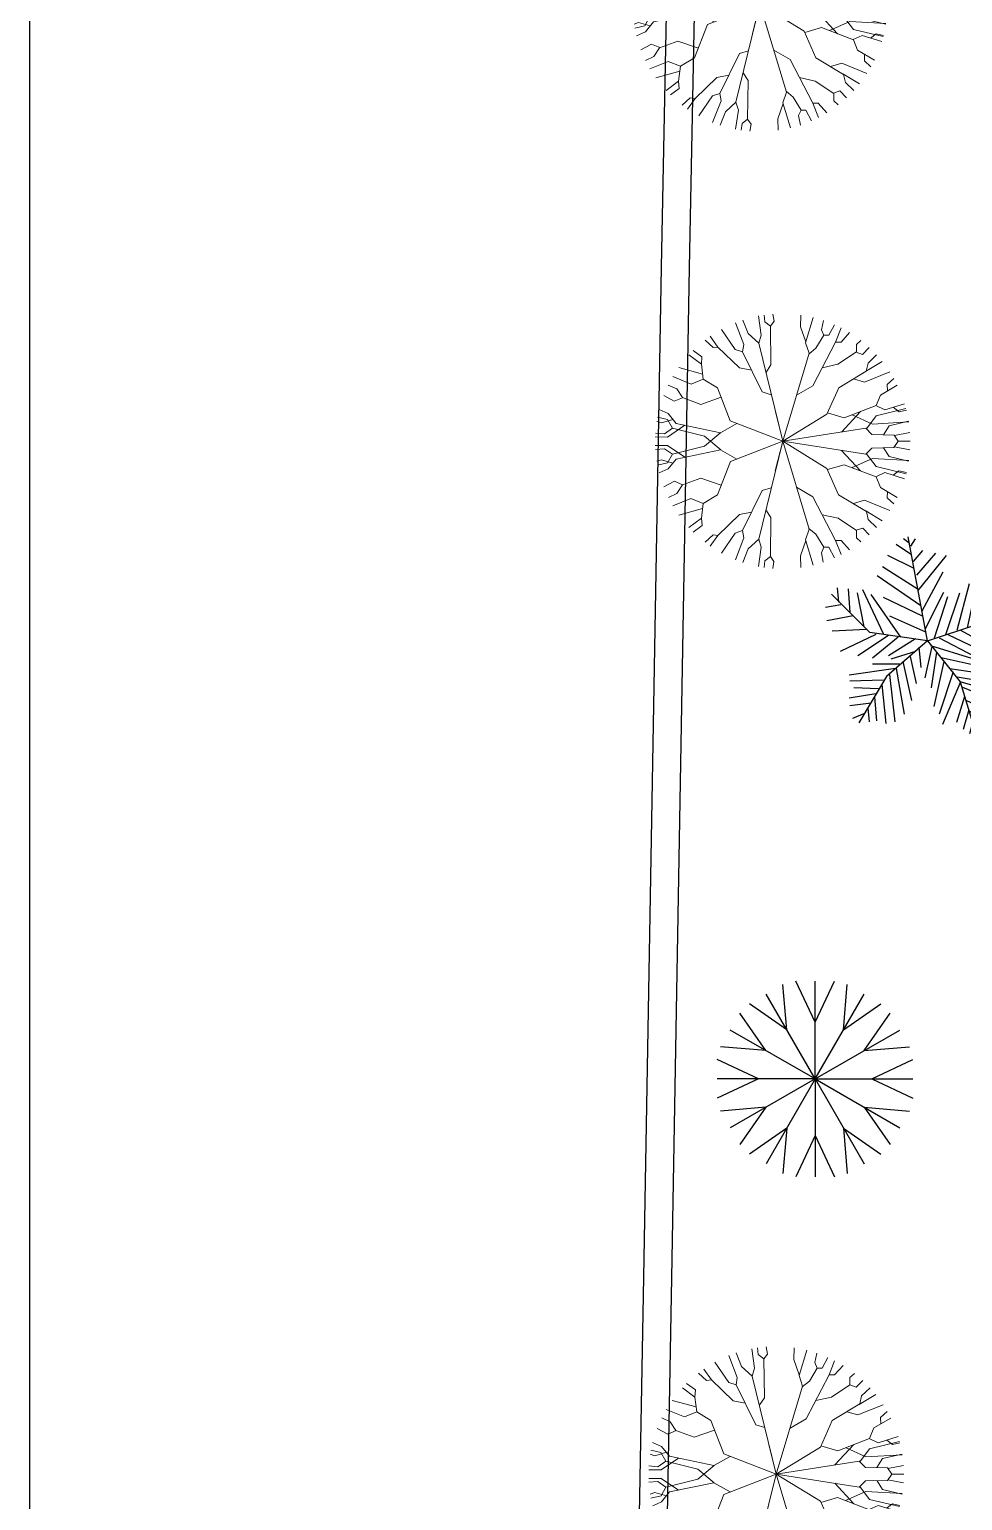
# Model space of a CAD drawing. Header units: inches. Extents: x -706 to 45253, y -3984 to 13819.
# Drawn here: x 19492 to 20258, y 5843 to 7050 of the extents above; entities that cross this region are included whole.
import ezdxf

# ---------------------------------------------------------------- set-up
doc = ezdxf.new("R2010")
doc.units = ezdxf.units.IN
for name, color, linetype in [('BC-GREYCOLOR @ 1', 8, 'Continuous'), ('BC-Hatch', 8, 'Continuous'), ('BC-WHITECOLOR', 7, 'Continuous'), ('LANDSCAPE', 86, 'Continuous')]:
    doc.layers.add(name, color=color, linetype=linetype)
doc.styles.add('ATTR', font='romans.shx', dxfattribs={"width": 0.8, "height": 0.7})

# ---------------------------------------------------------------- blocks, each defined once
blk = doc.blocks.new('PALM')
for p, q in [((0, 0), (-10.5, 57)), ((-8.737, 47.138), (-17.069, 52.711)), ((-10.186, 53.64), (-13.084, 55.962)), ((-9.099, 51.782), (-6.563, 55.962)), ((-7.65, 43.423), (-2.578, 49.46)), ((-5.114, 28.097), (-24.676, 40.636)), ((-7.288, 39.707), (-21.778, 46.673)), ((-5.839, 35.992), (4.667, 48.067)), ((-5.114, 27.632), (10.463, 46.673)), ((-3.665, 19.273), (-27.574, 35.527)), ((-2.941, 16.486), (8.652, 37.85)), ((22.055, 7.198), (27.489, 32.277)), ((27, 9), (48, 36)), ((27.127, 9.056), (31.112, 35.992)), ((35.096, 32.741), (37.27, 22.524)), ((38.719, 34.134), (41.979, 28.561)), ((44.153, 36.456), (45.239, 32.741)), ((-31.5, 4.5), (-52.5, 25.5)), ((-48.585, 21.131), (-49.309, 29.026)), ((-43.513, 28.561), (-42.427, 15.558)), ((-38.442, 26.239), (-34.819, 7.663)), ((-35.544, 28.097), (-24.314, 3.947)), ((-14.533, 2.09), (-30.834, 25.31)), ((-1.129, 6.734), (9.014, 26.704)), ((3.942, 1.625), (11.187, 24.381)), ((10.101, 3.483), (17.708, 26.239)), ((16.259, 5.805), (23.142, 31.348)), ((31.836, 30.883), (32.561, 16.486)), ((40.53, 25.775), (48.862, 24.846)), ((43.791, 29.954), (51.036, 30.883)), ((-47.498, 19.737), (-55.83, 18.344)), ((-24.314, 23.917), (-2.941, 13.7)), ((33.285, 16.486), (48.862, 10.913)), ((36.183, 19.737), (48.137, 17.88)), ((-40.615, 13.7), (-55.105, 10.913)), ((-20.691, 13.7), (-1.129, 4.876)), ((0, 0), (27, 9)), ((29.662, 12.307), (48.137, 6.269)), ((-33.37, 6.269), (-52.207, 5.34)), ((-28.299, 3.483), (-47.86, -5.805)), ((-21.416, 3.018), (-38.079, -8.128)), ((0, 0), (-31.5, 4.5)), ((-15.982, 2.09), (-30.11, -9.521)), ((0, 0), (-22.5, -19.5)), ((-6.563, 1.161), (-21.416, -8.128)), ((0, 0), (18, -22.5)), ((6.478, 1.625), (26.04, -8.592)), ((11.187, 3.483), (30.749, -5.805)), ((18.07, 5.805), (35.096, -3.483)), ((24.229, 7.663), (46.688, 1.625)), ((-6.563, -5.805), (-19.967, -9.985)), ((-4.752, -3.483), (-3.665, -14.629)), ((2.493, -3.019), (-1.491, -20.202)), ((1.769, -2.555), (24.229, -9.521)), ((5.029, -6.27), (2.131, -25.775)), ((-17.431, -15.094), (-42.789, -18.809)), ((-15.257, -12.772), (-30.11, -12.772)), ((-17.069, -15.094), (-12.721, -40.172)), ((-13.446, -11.378), (-8.737, -32.741)), ((-9.461, -8.592), (-6.201, -23.453)), ((9.014, -11.378), (3.58, -35.992)), ((7.565, -9.056), (32.198, -14.629)), ((12.274, -15.094), (36.907, -18.809)), ((-24.314, -21.596), (-42.427, -22.06)), ((-22.5, -19.5), (-37.5, -45)), ((-25.038, -23.918), (-22.865, -45.281)), ((-20.691, -18.345), (-17.793, -44.352)), ((14.085, -16.951), (6.478, -40.172)), ((18.07, -22.524), (8.289, -45.745)), ((16.259, -19.738), (36.183, -22.989)), ((18, -22.5), (27, -52.5)), ((18.433, -22.524), (40.53, -29.026)), ((-28.299, -29.026), (-42.789, -31.348)), ((-26.849, -26.24), (-40.253, -25.775)), ((-29.023, -30.884), (-27.936, -43.887)), ((20.244, -30.419), (15.897, -44.816)), ((19.157, -25.311), (38.719, -33.206)), ((-30.834, -34.135), (-42.427, -35.528)), ((-34.457, -39.708), (-40.978, -42.494)), ((-32.646, -36.921), (-31.921, -44.352)), ((22.78, -37.85), (19.519, -48.532)), ((21.331, -32.741), (39.081, -40.636)), ((22.78, -38.314), (34.372, -44.816)), ((24.591, -45.745), (23.142, -50.854)), ((24.591, -43.423), (30.749, -47.603)), ((26.764, -49.925), (28.213, -50.854))]:
    blk.add_line(p, q)
at = {"style": 'ATTR', "width": 0.8, "flags": 9}
blk.add_attdef('ESTCODE', (0, 0), '', height=0.7, dxfattribs=at)
blk = doc.blocks.new('A$C1966232F')
at = {"layer": 'LANDSCAPE', "xscale": 0.8, "yscale": 0.8, "zscale": 0.8}
blk.add_blockref('PALM', (44.66, 42), dxfattribs=at)
blk = doc.blocks.new('COCONUT_TREE')
at = {"xscale": 0.1560000000000001, "yscale": 0.156, "zscale": 0.1560000000000001, "rotation": 6.926260669370794}
blk.add_blockref('A$C1966232F', (-6.04, -7.3), dxfattribs=at)
blk = doc.blocks.new('A$C09A45D55')
at = {"color": 66}
for p, q in [((19.1, 40.36), (18.04, 52.81)), ((26.88, 42.44), (21.58, 53.76)), ((26.88, 42.44), (32.19, 53.76)), ((26.88, 26.88), (26.88, 53.76)), ((26.88, 26.88), (13.44, 50.16)), ((13.4, 34.66), (6.25, 44.92)), ((19.1, 40.36), (8.85, 47.51)), ((26.88, 26.88), (3.6, 40.32)), ((13.4, 34.66), (0.95, 35.73)), ((11.32, 26.88), (0, 32.19)), ((26.88, 26.88), (0, 26.88)), ((11.32, 26.88), (0, 21.58)), ((26.88, 26.88), (3.6, 13.44)), ((26.88, 26.88), (13.44, 3.6)), ((13.4, 19.1), (0.95, 18.04)), ((13.4, 19.1), (6.25, 8.85)), ((19.1, 13.4), (8.85, 6.25)), ((19.1, 13.4), (18.04, 0.95))]:
    blk.add_line(p, q, dxfattribs=at)
at = {"color": 86}
for p, q in [((34.66, 40.36), (35.73, 52.81)), ((26.88, 26.88), (40.32, 50.16)), ((34.66, 40.36), (44.92, 47.51)), ((40.36, 34.66), (47.51, 44.92)), ((26.88, 26.88), (50.16, 40.32)), ((40.36, 34.66), (52.81, 35.73)), ((42.44, 26.88), (53.76, 32.19)), ((26.88, 26.88), (40.32, 3.6)), ((26.88, 26.88), (50.16, 13.44)), ((26.88, 26.88), (53.76, 26.88)), ((26.88, 26.88), (26.88, 0)), ((42.44, 26.88), (53.76, 21.58)), ((40.36, 19.1), (52.81, 18.04)), ((40.36, 19.1), (47.51, 8.85)), ((34.66, 13.4), (44.92, 6.25)), ((34.66, 13.4), (35.73, 0.95)), ((26.88, 11.32), (21.58, 0)), ((26.88, 11.32), (32.19, 0))]:
    blk.add_line(p, q, dxfattribs=at)
blk = doc.blocks.new('A$C0D856743')
at = {"layer": 'LANDSCAPE', "color": 0, "xscale": 3.284399999999999, "yscale": 3.284399999999999, "zscale": 3.284399999999999}
blk.add_blockref('A$C09A45D55', (0, 0), dxfattribs=at)
blk = doc.blocks.new('TREE')
at = {"xscale": 0.07583333333333335, "yscale": 0.07583333333333334, "zscale": 0.07583333333333334, "rotation": 6.926260669370781}
blk.add_blockref('A$C0D856743', (-5.91, -7.42), dxfattribs=at)
blk = doc.blocks.new('BC-TREE-1')
at = {"color": 56, "linetype": 'Continuous', "lineweight": 20}
for p, q in [((-0.346, 0.912), (-0.388, 0.972)), ((-0.268, 0.846), (-0.33, 0.993)), ((-0.143, 0.865), (-0.171, 1.032)), ((-0.155, 0.936), (-0.112, 0.978)), ((-0.103, 0.788), (-0.13, 1.038)), ((-0.112, 0.978), (-0.118, 1.04)), ((-0.041, 0.749), (-0.018, 1.046)), ((-0.009, 0.882), (-0.024, 1.046)), ((0.076, 0.914), (0.069, 1.044)), ((0.127, 0.94), (0.14, 1.037)), ((0.127, 0.94), (0.14, 1.037)), ((0.169, 0.902), (0.21, 1.025)), ((0.239, 0.711), (0.295, 1.004)), ((0.242, 0.848), (0.301, 1.002)), ((0.308, 0.732), (0.4, 0.967)), ((0.368, 0.913), (0.39, 0.971)), ((-0.476, 0.751), (-0.538, 0.897)), ((-0.391, 0.73), (-0.446, 0.946)), ((-0.294, 0.907), (-0.346, 0.912)), ((-0.187, 0.796), (-0.143, 0.865)), ((0.058, 0.827), (-0.009, 0.882)), ((0.043, 0.733), (0.072, 0.912)), ((0.072, 0.912), (0.127, 0.94)), ((0.173, 0.898), (0.127, 0.94)), ((0.153, 0.718), (0.173, 0.898)), ((0.164, 0.813), (0.242, 0.848)), ((0.367, 0.796), (0.439, 0.95)), ((0.398, 0.861), (0.368, 0.913)), ((0.483, 0.744), (0.582, 0.87)), ((-0.123, 0.526), (-0.188, 0.799)), ((-0.139, 0.594), (-0.041, 0.749)), ((-0.009, 0.694), (-0.103, 0.788)), ((-0.014, 0.689), (0.043, 0.733)), ((0.192, 0.666), (0.308, 0.732)), ((0.391, 0.718), (0.367, 0.796)), ((0.393, 0.721), (0.483, 0.744)), ((0.524, 0.796), (0.575, 0.788)), ((0.57, 0.6), (0.681, 0.794)), ((0.575, 0.788), (0.632, 0.834)), ((-0.01, 0.487), (-0.156, 0.664)), ((0, 0), (-0.014, 0.689)), ((0, 0), (0.197, 0.661)), ((0.197, 0.661), (0.153, 0.718)), ((0.291, 0.536), (0.239, 0.711)), ((0.258, 0.474), (0.393, 0.721)), ((0.658, 0.598), (0.757, 0.722)), ((0.663, 0.603), (0.73, 0.609)), ((0.73, 0.609), (0.805, 0.668)), ((-0.181, 0.395), (-0.123, 0.526)), ((0.139, 0.467), (0.327, 0.599)), ((0.497, 0.396), (0.663, 0.603)), ((0.585, 0.506), (0.57, 0.6)), ((0.687, 0.365), (0.807, 0.502)), ((0.794, 0.555), (0.856, 0.601)), ((0.805, 0.5), (0.794, 0.555)), ((0.807, 0.502), (0.867, 0.494)), ((0.867, 0.494), (0.904, 0.526)), ((0.279, 0.333), (0.258, 0.474)), ((0.269, 0.33), (0.497, 0.396)), ((0.641, 0.24), (0.687, 0.365)), ((0.864, 0.321), (0.87, 0.366)), ((0.87, 0.366), (0.957, 0.424)), ((0, 0), (0.269, 0.33)), ((0.484, 0.184), (0.864, 0.321)), ((0.864, 0.321), (0.986, 0.351)), ((0.907, 0.218), (0.912, 0.258)), ((0.912, 0.258), (1.005, 0.292)), ((0.389, 0.062), (0.484, 0.184)), ((0.737, 0.117), (0.793, 0.168)), ((0.793, 0.168), (0.907, 0.218)), ((0.907, 0.218), (0.949, 0.192)), ((0.949, 0.192), (1.028, 0.197)), ((0, 0), (0.745, 0.118)), ((0, 0), (0.77, -0.303)), ((0.745, 0.118), (0.827, 0.078)), ((0.827, 0.078), (1.04, 0.112)), ((0.833, 0.079), (0.951, 0.019)), ((0.951, 0.019), (1.046, 0.009)), ((0.608, -0.18), (0.923, -0.227)), ((0.923, -0.227), (0.967, -0.203)), ((0.923, -0.227), (0.952, -0.277)), ((0.967, -0.203), (1.023, -0.221)), ((0.77, -0.303), (0.838, -0.292)), ((0.77, -0.303), (0.838, -0.399)), ((0.838, -0.292), (0.991, -0.335)), ((0.952, -0.277), (1.005, -0.29)), ((0.838, -0.399), (0.941, -0.457))]:
    blk.add_line(p, q, dxfattribs=at)
at = {"color": 68, "linetype": 'Continuous', "lineweight": 20}
for p, q in [((-0.542, 0.781), (-0.599, 0.858)), ((-0.188, 0.799), (-0.268, 0.846)), ((-0.705, 0.706), (-0.732, 0.747)), ((-0.618, 0.745), (-0.666, 0.807)), ((-0.644, 0.696), (-0.618, 0.745)), ((-0.479, 0.757), (-0.542, 0.781)), ((-0.374, 0.514), (-0.479, 0.757)), ((-0.43, 0.643), (-0.391, 0.73)), ((-0.742, 0.584), (-0.81, 0.663)), ((-0.645, 0.698), (-0.705, 0.706)), ((-0.565, 0.534), (-0.645, 0.698)), ((-0.811, 0.491), (-0.891, 0.548)), ((-0.748, 0.539), (-0.857, 0.6)), ((-0.816, 0.451), (-0.811, 0.491)), ((-0.748, 0.539), (-0.742, 0.584)), ((-0.417, 0.305), (-0.748, 0.539)), ((-0.554, 0.402), (-0.565, 0.534)), ((-0.171, 0.389), (-0.374, 0.514)), ((-0.776, 0.294), (-0.973, 0.384)), ((-0.864, 0.437), (-0.938, 0.463)), ((-0.816, 0.451), (-0.864, 0.437)), ((-0.72, 0.372), (-0.816, 0.451)), ((-0.68, 0.308), (-0.72, 0.372)), ((0, 0), (-0.171, 0.389)), ((-0.912, 0.27), (-1.006, 0.286)), ((-0.782, 0.297), (-0.912, 0.27)), ((-0.687, 0.311), (-0.776, 0.294)), ((0, 0), (-0.687, 0.311)), ((-0.359, 0.163), (-0.417, 0.305)), ((-0.986, 0.061), (-1.045, 0.058)), ((-0.95, 0.026), (-0.991, -0.015)), ((-0.95, 0.026), (-0.986, 0.061)), ((-0.634, -0.012), (-0.95, 0.026)), ((0, 0), (-0.823, -0.088)), ((0, 0), (-0.25, -0.027)), ((0, 0), (-0.223, -0.404)), ((0, 0), (0.233, -0.093)), ((0, 0), (0.107, -0.448)), ((-0.991, -0.015), (-1.046, -0.013)), ((-0.885, -0.059), (-1.045, -0.06)), ((-0.823, -0.088), (-0.914, -0.163)), ((-0.823, -0.088), (-0.885, -0.059)), ((-0.423, -0.112), (-0.77, -0.228)), ((-0.576, -0.062), (-0.634, -0.012)), ((-0.391, -0.042), (-0.423, -0.112)), ((-0.914, -0.163), (-1.029, -0.191)), ((-0.829, -0.21), (-1.015, -0.254)), ((-0.77, -0.228), (-0.829, -0.21)), ((-0.77, -0.228), (-0.798, -0.285)), ((-0.611, -0.175), (-0.643, -0.27)), ((0.366, -0.144), (0.378, -0.22)), ((0.378, -0.22), (0.682, -0.424)), ((0.539, -0.213), (0.608, -0.18)), ((-0.798, -0.285), (-0.977, -0.375)), ((-0.643, -0.27), (-0.837, -0.423)), ((-0.195, -0.355), (-0.138, -0.497)), ((0.543, -0.331), (0.548, -0.431)), ((-0.837, -0.423), (-0.933, -0.474)), ((-0.838, -0.463), (-0.907, -0.521)), ((-0.837, -0.423), (-0.838, -0.463)), ((-0.507, -0.472), (-0.593, -0.578)), ((-0.223, -0.404), (-0.507, -0.472)), ((-0.425, -0.453), (-0.39, -0.626)), ((0.094, -0.394), (0.001, -0.516)), ((0.107, -0.448), (0.364, -0.59)), ((0.548, -0.431), (0.695, -0.63)), ((0.682, -0.424), (0.743, -0.422)), ((0.682, -0.424), (0.694, -0.487)), ((0.743, -0.422), (0.911, -0.515)), ((-0.775, -0.564), (-0.836, -0.629)), ((-0.715, -0.577), (-0.805, -0.668)), ((-0.715, -0.577), (-0.775, -0.564)), ((-0.593, -0.578), (-0.715, -0.577)), ((-0.634, -0.578), (-0.714, -0.764)), ((-0.593, -0.578), (-0.566, -0.683)), ((-0.138, -0.497), (-0.262, -0.847)), ((-0.139, -0.494), (-0.046, -0.642)), ((0.003, -0.514), (-0.126, -0.631)), ((0.001, -0.516), (0.028, -0.886)), ((0.29, -0.549), (0.21, -0.707)), ((0.364, -0.59), (0.418, -0.715)), ((0.694, -0.487), (0.842, -0.621)), ((-0.566, -0.683), (-0.646, -0.823)), ((-0.39, -0.626), (-0.466, -0.768)), ((-0.126, -0.631), (-0.227, -0.882)), ((-0.046, -0.642), (-0.016, -0.911)), ((0.21, -0.707), (0.245, -0.864)), ((0.418, -0.715), (0.365, -0.809)), ((0.418, -0.715), (0.537, -0.746)), ((0.695, -0.63), (0.685, -0.669)), ((0.685, -0.669), (0.736, -0.743)), ((0.695, -0.63), (0.773, -0.705)), ((-0.542, -0.804), (-0.583, -0.869)), ((-0.466, -0.768), (-0.542, -0.804)), ((-0.444, -0.838), (-0.502, -0.918)), ((-0.464, -0.766), (-0.444, -0.838)), ((-0.238, -0.778), (-0.161, -0.932)), ((0.023, -0.813), (-0.092, -0.941)), ((0.365, -0.809), (0.404, -0.965)), ((0.458, -0.725), (0.486, -0.927)), ((0.537, -0.746), (0.597, -0.749)), ((0.537, -0.746), (0.599, -0.858)), ((0.597, -0.749), (0.64, -0.828)), ((-0.351, -0.901), (-0.393, -0.97)), ((-0.262, -0.847), (-0.351, -0.901)), ((-0.302, -0.913), (-0.332, -0.992)), ((-0.227, -0.882), (-0.302, -0.913)), ((-0.298, -0.869), (-0.283, -0.966)), ((-0.227, -0.882), (-0.19, -0.953)), ((-0.19, -0.953), (-0.206, -1.026)), ((-0.161, -0.932), (-0.175, -1.032)), ((-0.092, -0.941), (-0.105, -1.041)), ((-0.016, -0.911), (-0.069, -0.97)), ((-0.016, -0.911), (0.049, -0.96)), ((0.057, -0.917), (0.017, -1.007)), ((0.028, -0.886), (0.099, -0.962)), ((0.049, -0.96), (0.057, -1.045)), ((0.099, -0.962), (0.121, -1.039)), ((0.244, -0.862), (0.206, -0.925)), ((0.206, -0.925), (0.24, -1.018)), ((0.245, -0.864), (0.309, -0.919)), ((0.309, -0.919), (0.332, -0.992)), ((-0.283, -0.966), (-0.3, -1.002)), ((-0.069, -0.97), (-0.074, -1.044)), ((0.017, -1.007), (0.024, -1.046))]:
    blk.add_line(p, q, dxfattribs=at)

msp = doc.modelspace()

# ---------------------------------------------------------------- linework, layer by layer
at = {"layer": 'BC-Hatch'}
for p, q in [((20063.21, 8345.42), (20033.8, 6854.38)), ((20033.8, 6854.44), (20019.36, 6025.73)), ((20019.36, 6025.71), (19984.85, 4113.03))]:
    msp.add_line(p, q, dxfattribs=at)
at = {"layer": 'BC-WHITECOLOR'}
for p, q in [((20040.72, 8371.73), (20010.8, 6854.84)), ((20010.8, 6854.84), (19996.36, 6026.13)), ((19996.36, 6026.13), (19961.46, 4091.25))]:
    msp.add_line(p, q, dxfattribs=at)
at = {"layer": 'Defpoints'}
msp.add_lwpolyline([(19492.41, 8597.74), (19492.41, 2798.04), (22926.44, 2798.04), (22926.44, 8597.74)], close=True, dxfattribs=at)

# ---------------------------------------------------------------- block references
at = {"layer": 'BC-GREYCOLOR @ 1', "xscale": 100, "yscale": 100, "zscale": 100, "rotation": 277.6944311683143}
for p in [(20091.91, 7070.64), (20110.62, 6712.03), (20105.24, 5864.66)]:
    msp.add_blockref('BC-TREE-1', p, dxfattribs=at)
at = {"layer": 'BC-WHITECOLOR', "xscale": 12, "yscale": 12, "zscale": 12, "rotation": 353.0737393306292}
for name, p in [('COCONUT_TREE', (20228.27, 6547.87)), ('TREE', (20137.95, 6188.34))]:
    msp.add_blockref(name, p, dxfattribs=at)

doc.saveas('drawing.dxf')
